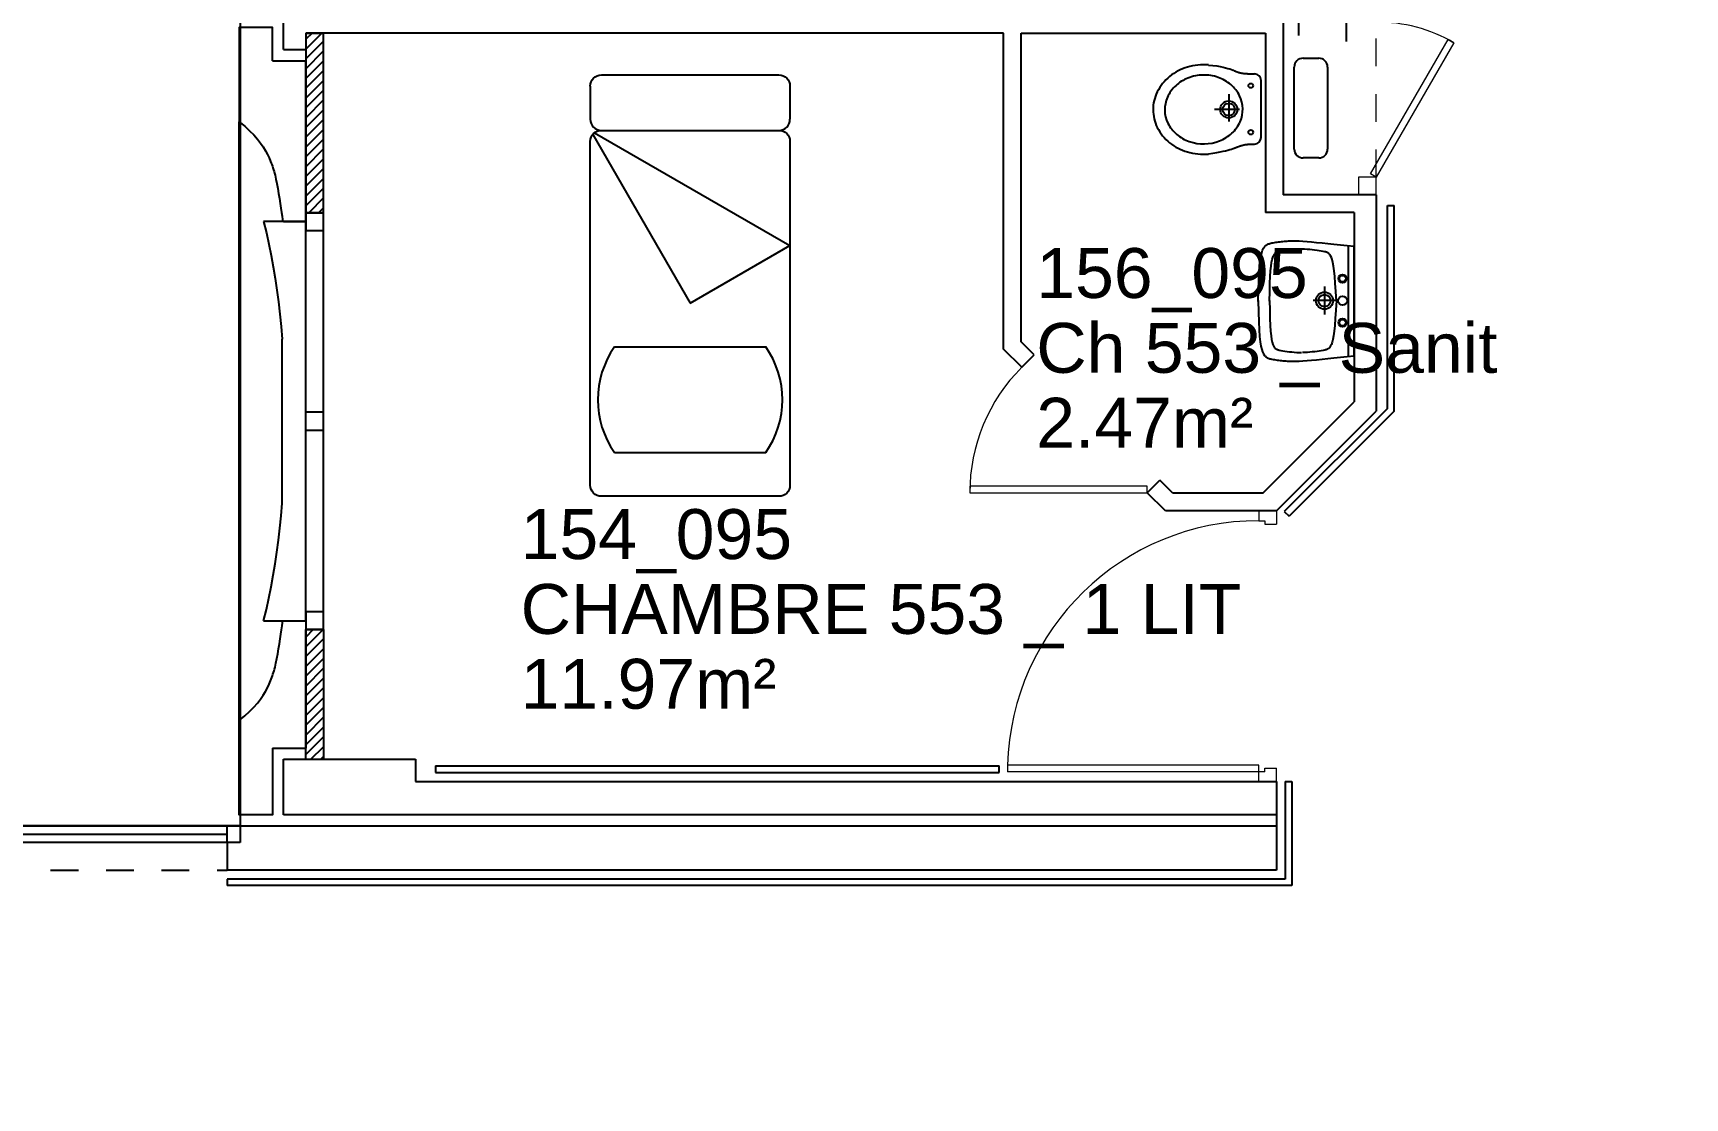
# Model space of a CAD drawing. Header units: metres. Extents: x -5 to 211, y -2 to 116.
# Drawn here: x 151.25 to 158.69, y 91.42 to 96.22 of the extents above; entities that cross this region are included whole.
import ezdxf

# ---------------------------------------------------------------- set-up
doc = ezdxf.new("R2010")
doc.units = ezdxf.units.M
doc.header["$MEASUREMENT"] = 0
doc.linetypes.add('CACHÉ', pattern=[0.25, 0.125, -0.125])
doc.linetypes.add('CONTINU', pattern=[0])
doc.layers.get('0').update_dxf_attribs({"linetype": 'CONTINUOUS'})
for name, color, linetype in [('004 isolation', 7, 'CONTINUOUS'), ('006 sanitaire', 5, 'CONTINUOUS'), ('009 main courante', 171, 'CONTINUOUS'), ('400 Lits', 150, 'CONTINUOUS'), ('A_CHASS', 4, 'CONTINUOUS'), ('A_Etiqu_Local', 8, 'CONTINUOUS'), ('A_MURS_ALÈG', 7, 'CONTINU'), ('A_MURS_CLOI', 7, 'CONTINUOUS'), ('A_MURS_STRU', 7, 'CONTINU'), ('CONTOUR', 54, 'CONTINUOUS')]:
    doc.layers.add(name, color=color, linetype=linetype)
doc.layers.add('A_PORT', color=8, linetype='CONTINUOUS', lineweight=0)
doc.styles.add('Attribut', font='arial.ttf')

# ---------------------------------------------------------------- blocks, each defined once
blk = doc.blocks.new('A_Etiqu_Local')
at = {"style": 'Attribut', "flags": 1}
for tag, p in [('CODE_HOPITAL', (-0.4463, 1.9645)), ('CODE_SITE', (-0.4463, 1.7395)), ('CODE_BATIMENT', (-0.4463, 1.5145)), ('CODE_SECTEUR', (-0.4463, 1.2895)), ('CODE_ETAGE', (-0.4463, 1.0645)), ('NOM_NORMALISE', (-0.4463, -0.843)), ('SECTEUR_ACTIVITE', (-0.4463, -1.068)), ('SOUS_SECTEUR_ACTIVITE', (-0.4463, -1.293)), ('VOLUME', (-0.4463, -1.518)), ('SERVICE', (-0.4463, -1.743)), ('CODE_UG', (-0.4463, -1.968)), ('CODE_UA', (-0.4463, -2.193)), ('CODE_POLE', (-0.4463, -2.418)), ('OCCUPANT_EXTERNE', (-0.4463, -2.643)), ('DISPONIBILITE', (-0.4463, -2.868)), ('ACCES_HANDICAPES', (-0.4463, -3.093)), ('NATURE_SOL', (-0.4463, -3.318)), ('RISQUE_LABORATOIRE', (-0.4463, -3.543)), ('AMIANTE', (-0.4463, -3.768))]:
    blk.add_attdef(tag, p, '', height=0.15, dxfattribs=at)
at = {"layer": 'A_Etiqu_Local', "style": 'Attribut'}
for tag, p in [('CODE_PIECE', (-0.4437, 0.5281)), ('NOM_USAGE', (-0.4437, 0.1906)), ('SURFACE', (-0.4437, -0.1469))]:
    blk.add_attdef(tag, p, '', height=0.225, dxfattribs=at)

msp = doc.modelspace()

# ---------------------------------------------------------------- linework, layer by layer
at = {"layer": '004 isolation', "color": 8, "linetype": 'Continuous'}
for p, q in [((152.5035, 96.2213), (152.4752, 96.193)), ((152.4752, 96.1488), (152.5477, 96.2213)), ((152.4752, 96.2213), (152.5552, 96.2213)), ((152.4752, 96.2213), (152.4752, 95.411)), ((152.5552, 95.411), (152.5552, 96.2213)), ((152.5552, 96.1847), (152.4752, 96.1046)), ((152.4752, 96.0604), (152.5552, 96.1405)), ((152.5552, 96.0962), (152.4752, 96.0162)), ((152.4752, 95.972), (152.5552, 96.052)), ((152.5552, 96.0079), (152.4752, 95.9279)), ((152.4752, 95.8837), (152.5552, 95.9637)), ((152.5552, 95.9195), (152.4752, 95.8395)), ((152.4752, 95.7952), (152.5552, 95.8753)), ((152.5552, 95.8311), (152.4752, 95.7511)), ((152.4752, 95.7069), (152.5552, 95.7869)), ((152.5552, 95.7427), (152.4752, 95.6627)), ((152.4752, 95.6185), (152.5552, 95.6985)), ((152.5552, 95.6543), (152.4752, 95.5743)), ((152.4752, 95.5301), (152.5552, 95.6101)), ((152.5552, 95.5659), (152.4752, 95.4859)), ((152.4752, 95.4417), (152.5552, 95.5217)), ((152.5552, 95.4775), (152.4886, 95.411)), ((152.4752, 95.411), (152.5552, 95.411)), ((152.5328, 95.411), (152.5552, 95.4333)), ((152.5091, 93.5311), (152.4752, 93.4972)), ((152.4752, 93.453), (152.5533, 93.5311)), ((152.4752, 92.9461), (152.4752, 93.5311)), ((152.5552, 93.5311), (152.4752, 93.5311)), ((152.5552, 93.5311), (152.5552, 92.9461)), ((152.5552, 93.4888), (152.4752, 93.4088)), ((152.4752, 93.3646), (152.5552, 93.4446)), ((152.5552, 93.4004), (152.4752, 93.3204)), ((152.4752, 93.2762), (152.5552, 93.3562)), ((152.5552, 93.312), (152.4752, 93.232)), ((152.4752, 93.1879), (152.5552, 93.2679)), ((152.5552, 93.2237), (152.4752, 93.1437)), ((152.4752, 93.0995), (152.5552, 93.1795)), ((152.5552, 93.1353), (152.4752, 93.0553)), ((152.4752, 93.0111), (152.5552, 93.0911)), ((152.5552, 93.0469), (152.4752, 92.9669)), ((152.4987, 92.9461), (152.5552, 93.0027)), ((152.4752, 92.9461), (152.5552, 92.9461)), ((152.5552, 92.9585), (152.5428, 92.9461))]:
    msp.add_line(p, q, dxfattribs=at)
at = {"layer": '006 sanitaire', "color": 8, "linetype": 'Continuous'}
for p, q in [((156.9504, 96.3328), (156.9504, 96.2099)), ((157.1642, 96.2713), (157.1642, 96.1835)), ((156.5448, 96.0767), (156.5641, 96.075)), ((156.5641, 96.075), (156.5813, 96.0729)), ((156.5813, 96.0729), (156.5965, 96.0705)), ((156.5965, 96.0705), (156.6098, 96.0678)), ((156.6098, 96.0678), (156.6215, 96.065)), ((156.6215, 96.065), (156.6316, 96.062)), ((156.6316, 96.062), (156.6404, 96.0591)), ((156.6404, 96.0591), (156.648, 96.0563)), ((156.648, 96.0563), (156.6546, 96.0536)), ((156.6546, 96.0536), (156.6603, 96.0512)), ((156.6603, 96.0512), (156.6629, 96.0501)), ((156.9309, 95.6979), (156.9309, 96.0679)), ((156.9709, 96.1079), (157.0409, 96.1079)), ((157.0809, 96.0679), (157.0809, 95.6979)), ((156.6629, 96.0501), (156.6654, 96.0491)), ((156.6654, 96.0491), (156.6677, 96.0481)), ((156.6677, 96.0481), (156.6699, 96.0472)), ((156.6699, 96.0472), (156.6721, 96.0464)), ((156.6721, 96.0464), (156.6742, 96.0457)), ((156.6742, 96.0457), (156.6762, 96.045)), ((156.6762, 96.045), (156.6783, 96.0443)), ((156.6783, 96.0443), (156.6803, 96.0437)), ((156.6803, 96.0437), (156.6824, 96.0431)), ((156.6824, 96.0431), (156.6845, 96.0426)), ((156.6845, 96.0426), (156.6867, 96.0421)), ((156.6867, 96.0421), (156.6889, 96.0416)), ((156.6889, 96.0416), (156.6912, 96.0412)), ((156.6912, 96.0412), (156.6934, 96.0408)), ((156.6934, 96.0408), (156.6957, 96.0404)), ((156.6957, 96.0404), (156.698, 96.0401)), ((156.698, 96.0401), (156.7003, 96.0398)), ((156.7003, 96.0398), (156.7025, 96.0395)), ((156.7025, 96.0395), (156.7048, 96.0393)), ((156.7048, 96.0393), (156.7092, 96.0388)), ((156.7092, 96.0388), (156.7136, 96.0385)), ((156.7136, 96.0385), (156.7179, 96.0382)), ((156.7179, 96.0382), (156.7221, 96.038)), ((156.7221, 96.038), (156.7264, 96.0378)), ((156.7264, 96.0378), (156.7307, 96.0377)), ((156.7307, 96.0377), (156.7351, 96.0377)), ((156.7351, 96.0377), (156.7395, 96.0376)), ((156.7395, 96.0376), (156.7441, 96.0376)), ((156.7441, 96.0376), (156.7489, 96.0376)), ((156.7489, 96.0376), (156.752, 96.0375)), ((156.7809, 95.7503), (156.7809, 96.0075)), ((156.6351, 95.9449), (156.6351, 95.8228)), ((156.6839, 95.8765), (156.5716, 95.8765)), ((156.5448, 95.6763), (156.5641, 95.6792)), ((156.5641, 95.6792), (156.5813, 95.6821)), ((156.5813, 95.6821), (156.5965, 95.685)), ((156.5965, 95.685), (156.6098, 95.6878)), ((156.6098, 95.6878), (156.6215, 95.6905)), ((156.6215, 95.6905), (156.6316, 95.6932)), ((156.6316, 95.6932), (156.6404, 95.6957)), ((156.6404, 95.6957), (156.648, 95.6981)), ((156.648, 95.6981), (156.6546, 95.7003)), ((156.6546, 95.7003), (156.6603, 95.7023)), ((156.6603, 95.7023), (156.6629, 95.7033)), ((156.6629, 95.7033), (156.6654, 95.7042)), ((156.6654, 95.7042), (156.6677, 95.7051)), ((156.6677, 95.7051), (156.6699, 95.7059)), ((156.6699, 95.7059), (156.6721, 95.7067)), ((156.6721, 95.7067), (156.6742, 95.7075)), ((156.6742, 95.7075), (156.6762, 95.7083)), ((156.6762, 95.7083), (156.6783, 95.709)), ((156.6783, 95.709), (156.6803, 95.7098)), ((156.6803, 95.7098), (156.6824, 95.7105)), ((156.6824, 95.7105), (156.6845, 95.7112)), ((156.6845, 95.7112), (156.6867, 95.7119)), ((156.6867, 95.7119), (156.6889, 95.7127)), ((156.6889, 95.7127), (156.6912, 95.7134)), ((156.6912, 95.7134), (156.6934, 95.714)), ((156.6934, 95.714), (156.6957, 95.7147)), ((156.6957, 95.7147), (156.698, 95.7153)), ((156.698, 95.7153), (156.7003, 95.7159)), ((156.7003, 95.7159), (156.7025, 95.7165)), ((156.7025, 95.7165), (156.7048, 95.717)), ((156.7048, 95.717), (156.7092, 95.7179)), ((156.7092, 95.7179), (156.7136, 95.7186)), ((156.7136, 95.7186), (156.7179, 95.7191)), ((156.7179, 95.7191), (156.7221, 95.7195)), ((156.7221, 95.7195), (156.7264, 95.7198)), ((156.7264, 95.7198), (156.7307, 95.72)), ((156.7307, 95.72), (156.7351, 95.7202)), ((156.7351, 95.7202), (156.7395, 95.7202)), ((156.7395, 95.7202), (156.7441, 95.7202)), ((156.7441, 95.7202), (156.7489, 95.7203)), ((156.7489, 95.7203), (156.752, 95.7204)), ((157.0409, 95.6579), (156.9709, 95.6579)), ((156.7839, 95.2306), (156.7878, 95.2422)), ((156.7878, 95.2422), (156.792, 95.2509)), ((156.792, 95.2509), (156.7965, 95.2575)), ((156.7965, 95.2575), (156.7989, 95.2602)), ((156.7989, 95.2602), (156.8014, 95.2627)), ((156.8014, 95.2627), (156.804, 95.2648)), ((156.804, 95.2648), (156.8069, 95.2667)), ((156.8069, 95.2667), (156.81, 95.2684)), ((156.81, 95.2684), (156.8133, 95.2699)), ((156.8133, 95.2699), (156.817, 95.2712)), ((156.817, 95.2712), (156.821, 95.2724)), ((156.821, 95.2724), (156.8255, 95.2736)), ((156.8255, 95.2736), (156.8303, 95.2746)), ((156.8303, 95.2746), (156.8356, 95.2757)), ((156.8356, 95.2757), (156.8414, 95.2767)), ((156.8414, 95.2767), (156.8474, 95.2776)), ((156.8474, 95.2776), (156.8537, 95.2785)), ((156.8497, 95.2301), (156.852, 95.2313)), ((156.852, 95.2313), (156.8545, 95.2323)), ((156.8537, 95.2785), (156.8601, 95.2794)), ((156.8545, 95.2323), (156.8572, 95.2332)), ((156.8572, 95.2332), (156.8601, 95.234)), ((156.8601, 95.2794), (156.8667, 95.2802)), ((156.8601, 95.234), (156.8633, 95.2348)), ((156.8633, 95.2348), (156.8707, 95.2364)), ((156.8667, 95.2802), (156.8733, 95.281)), ((156.8707, 95.2364), (156.879, 95.238)), ((156.8733, 95.281), (156.8798, 95.2817)), ((156.879, 95.238), (156.8883, 95.2395)), ((156.8798, 95.2817), (156.8862, 95.2823)), ((156.8862, 95.2823), (156.8923, 95.2828)), ((156.8883, 95.2395), (156.8983, 95.2409)), ((156.8923, 95.2828), (156.8983, 95.2833)), ((156.8983, 95.2833), (156.904, 95.2837)), ((156.8983, 95.2409), (156.909, 95.2422)), ((156.904, 95.2837), (156.9096, 95.284)), ((156.909, 95.2422), (156.92, 95.2433)), ((156.9096, 95.284), (156.9152, 95.2842)), ((156.9152, 95.2842), (156.9208, 95.2843)), ((156.92, 95.2433), (156.9314, 95.2443)), ((156.9208, 95.2843), (156.9266, 95.2843)), ((156.9266, 95.2843), (156.9327, 95.2843)), ((156.9314, 95.2443), (156.9429, 95.2452)), ((156.9327, 95.2843), (156.9391, 95.2841)), ((156.9391, 95.2841), (156.9459, 95.2838)), ((156.9429, 95.2452), (156.9545, 95.2458)), ((156.9459, 95.2838), (156.9532, 95.2834)), ((156.9532, 95.2834), (156.9695, 95.2824)), ((156.9545, 95.2458), (156.9658, 95.2462)), ((156.9771, 95.2458), (156.9658, 95.2462)), ((156.9695, 95.2824), (156.9881, 95.2809)), ((156.9886, 95.2452), (156.9771, 95.2458)), ((156.9881, 95.2809), (157.0088, 95.2791)), ((157.0002, 95.2443), (156.9886, 95.2452)), ((157.0115, 95.2433), (157.0002, 95.2443)), ((157.0088, 95.2791), (157.0314, 95.277)), ((157.0226, 95.2422), (157.0115, 95.2433)), ((157.0333, 95.2409), (157.0226, 95.2422)), ((157.0314, 95.277), (157.0559, 95.2746)), ((157.0433, 95.2395), (157.0333, 95.2409)), ((157.0526, 95.238), (157.0433, 95.2395)), ((157.0609, 95.2364), (157.0526, 95.238)), ((157.0559, 95.2746), (157.082, 95.272)), ((157.0682, 95.2348), (157.0609, 95.2364)), ((157.0715, 95.234), (157.0682, 95.2348)), ((157.0744, 95.2332), (157.0715, 95.234)), ((157.0771, 95.2323), (157.0744, 95.2332)), ((157.0796, 95.2313), (157.0771, 95.2323)), ((157.0819, 95.2301), (157.0796, 95.2313)), ((157.082, 95.272), (157.1096, 95.2693)), ((157.1096, 95.2693), (157.1387, 95.2663)), ((157.1387, 95.2663), (157.169, 95.2633)), ((157.169, 95.2633), (157.2004, 95.2602)), ((157.1755, 94.7649), (157.1755, 95.2602)), ((157.2004, 94.7649), (157.2004, 95.2602)), ((156.7725, 95.142), (156.7747, 95.172)), ((156.7747, 95.172), (156.7774, 95.1963)), ((156.7774, 95.1963), (156.7804, 95.2156)), ((156.7804, 95.2156), (156.7839, 95.2306)), ((156.8238, 95.1493), (156.8259, 95.17)), ((156.8259, 95.17), (156.8283, 95.1865)), ((156.8283, 95.1865), (156.8309, 95.1992)), ((156.8309, 95.1992), (156.8339, 95.2089)), ((156.8339, 95.2089), (156.837, 95.2162)), ((156.837, 95.2162), (156.8403, 95.2216)), ((156.8403, 95.2216), (156.842, 95.2238)), ((156.842, 95.2238), (156.8438, 95.2257)), ((156.8438, 95.2257), (156.8456, 95.2274)), ((156.8456, 95.2274), (156.8476, 95.2289)), ((156.8476, 95.2289), (156.8497, 95.2301)), ((157.084, 95.2289), (157.0819, 95.2301)), ((157.0859, 95.2274), (157.084, 95.2289)), ((157.0878, 95.2257), (157.0859, 95.2274)), ((157.0896, 95.2238), (157.0878, 95.2257)), ((157.0913, 95.2216), (157.0896, 95.2238)), ((157.0946, 95.2162), (157.0913, 95.2216)), ((157.0978, 95.2089), (157.0946, 95.2162)), ((157.1009, 95.1992), (157.0978, 95.2089)), ((157.1039, 95.1865), (157.1009, 95.1992)), ((157.1069, 95.17), (157.1039, 95.1865)), ((157.1098, 95.1493), (157.1069, 95.17)), ((156.7694, 95.062), (156.7707, 95.1056)), ((156.7707, 95.1056), (156.7725, 95.142)), ((156.8199, 95.0554), (156.8208, 95.0926)), ((156.8208, 95.0926), (156.8221, 95.1237)), ((156.8221, 95.1237), (156.8238, 95.1493)), ((157.1128, 95.1237), (157.1098, 95.1493)), ((157.1157, 95.0926), (157.1128, 95.1237)), ((157.1186, 95.0554), (157.1157, 95.0926)), ((156.7687, 95.0106), (156.7694, 95.062)), ((156.7687, 95.0145), (156.7694, 94.9631)), ((156.8195, 95.0114), (156.8199, 95.0554)), ((156.8195, 95.0147), (156.8199, 94.9708)), ((157.1179, 95.0145), (157.0158, 95.0145)), ((157.0669, 95.0777), (157.0669, 94.9513)), ((157.1216, 95.0114), (157.1186, 95.0554)), ((157.1216, 95.0147), (157.1186, 94.9708)), ((156.7694, 94.9631), (156.7707, 94.9195)), ((156.8199, 94.9708), (156.8208, 94.9336)), ((156.8208, 94.9336), (156.8221, 94.9024)), ((157.1157, 94.9336), (157.1128, 94.9024)), ((157.1186, 94.9708), (157.1157, 94.9336)), ((156.7707, 94.9195), (156.7725, 94.8831)), ((156.7725, 94.8831), (156.7747, 94.8531)), ((156.8221, 94.9024), (156.8238, 94.8768)), ((156.8238, 94.8768), (156.8259, 94.8561)), ((157.1098, 94.8768), (157.1069, 94.8561)), ((157.1128, 94.9024), (157.1098, 94.8768)), ((156.7747, 94.8531), (156.7774, 94.8288)), ((156.7774, 94.8288), (156.7804, 94.8095)), ((156.7804, 94.8095), (156.7839, 94.7944)), ((156.7839, 94.7944), (156.7878, 94.7829)), ((156.8259, 94.8561), (156.8283, 94.8397)), ((156.8283, 94.8397), (156.8309, 94.8269)), ((156.8309, 94.8269), (156.8339, 94.8172)), ((156.8339, 94.8172), (156.837, 94.81)), ((156.837, 94.81), (156.8403, 94.8045)), ((156.8403, 94.8045), (156.842, 94.8023)), ((156.842, 94.8023), (156.8438, 94.8004)), ((156.8438, 94.8004), (156.8456, 94.7987)), ((156.8456, 94.7987), (156.8476, 94.7973)), ((156.8476, 94.7973), (156.8497, 94.796)), ((156.8497, 94.796), (156.852, 94.7949)), ((156.852, 94.7949), (156.8545, 94.7939)), ((156.8545, 94.7939), (156.8572, 94.793)), ((156.8572, 94.793), (156.8601, 94.7921)), ((156.8601, 94.7921), (156.8633, 94.7913)), ((156.8633, 94.7913), (156.8707, 94.7897)), ((156.8707, 94.7897), (156.879, 94.7882)), ((156.879, 94.7882), (156.8882, 94.7867)), ((156.8882, 94.7867), (156.8982, 94.7853)), ((156.8982, 94.7853), (156.9087, 94.784)), ((157.0334, 94.7853), (157.0229, 94.784)), ((157.0433, 94.7867), (157.0334, 94.7853)), ((157.0526, 94.7882), (157.0433, 94.7867)), ((157.0609, 94.7897), (157.0526, 94.7882)), ((157.0682, 94.7913), (157.0609, 94.7897)), ((157.0715, 94.7921), (157.0682, 94.7913)), ((157.0744, 94.793), (157.0715, 94.7921)), ((157.0771, 94.7939), (157.0744, 94.793)), ((157.0796, 94.7949), (157.0771, 94.7939)), ((157.0819, 94.796), (157.0796, 94.7949)), ((157.084, 94.7973), (157.0819, 94.796)), ((157.0859, 94.7987), (157.084, 94.7973)), ((157.0878, 94.8004), (157.0859, 94.7987)), ((157.0896, 94.8023), (157.0878, 94.8004)), ((157.0913, 94.8045), (157.0896, 94.8023)), ((157.0946, 94.81), (157.0913, 94.8045)), ((157.0978, 94.8172), (157.0946, 94.81)), ((157.1009, 94.8269), (157.0978, 94.8172)), ((157.1039, 94.8397), (157.1009, 94.8269)), ((157.1069, 94.8561), (157.1039, 94.8397)), ((156.7878, 94.7829), (156.792, 94.7742)), ((156.792, 94.7742), (156.7965, 94.7676)), ((156.7965, 94.7676), (156.7989, 94.7649)), ((156.7989, 94.7649), (156.8014, 94.7624)), ((156.8014, 94.7624), (156.804, 94.7603)), ((156.804, 94.7603), (156.8069, 94.7584)), ((156.8069, 94.7584), (156.81, 94.7567)), ((156.81, 94.7567), (156.8133, 94.7552)), ((156.8133, 94.7552), (156.817, 94.7539)), ((156.817, 94.7539), (156.821, 94.7527)), ((156.821, 94.7527), (156.8255, 94.7515)), ((156.8255, 94.7515), (156.8303, 94.7505)), ((156.8303, 94.7505), (156.8356, 94.7494)), ((156.8356, 94.7494), (156.8414, 94.7484)), ((156.8414, 94.7484), (156.8474, 94.7475)), ((156.8474, 94.7475), (156.8537, 94.7466)), ((156.8537, 94.7466), (156.8601, 94.7457)), ((156.8601, 94.7457), (156.8667, 94.7449)), ((156.8667, 94.7449), (156.8733, 94.7441)), ((156.8733, 94.7441), (156.8798, 94.7434)), ((156.8798, 94.7434), (156.8862, 94.7428)), ((156.8862, 94.7428), (156.8923, 94.7423)), ((156.8923, 94.7423), (156.8983, 94.7418)), ((156.8983, 94.7418), (156.904, 94.7414)), ((156.904, 94.7414), (156.9096, 94.7411)), ((156.9087, 94.784), (156.9196, 94.7828)), ((156.9096, 94.7411), (156.9152, 94.7409)), ((156.9152, 94.7409), (156.9208, 94.7408)), ((156.9196, 94.7828), (156.9307, 94.7818)), ((156.9208, 94.7408), (156.9266, 94.7408)), ((156.9266, 94.7408), (156.9327, 94.7408)), ((156.9307, 94.7818), (156.9418, 94.781)), ((156.9327, 94.7408), (156.9391, 94.741)), ((156.9391, 94.741), (156.9459, 94.7413)), ((156.9418, 94.781), (156.9529, 94.7804)), ((156.9459, 94.7413), (156.9532, 94.7417)), ((156.9529, 94.7804), (156.9636, 94.78)), ((156.9532, 94.7417), (156.9695, 94.7427)), ((156.9787, 94.7804), (156.968, 94.78)), ((156.9695, 94.7427), (156.9881, 94.7442)), ((156.9898, 94.781), (156.9787, 94.7804)), ((156.9881, 94.7442), (157.0088, 94.746)), ((157.0009, 94.7818), (156.9898, 94.781)), ((157.012, 94.7828), (157.0009, 94.7818)), ((157.0088, 94.746), (157.0314, 94.7481)), ((157.0229, 94.784), (157.012, 94.7828)), ((157.0314, 94.7481), (157.0559, 94.7504)), ((157.0559, 94.7504), (157.082, 94.753)), ((157.082, 94.753), (157.1096, 94.7558)), ((157.1096, 94.7558), (157.1387, 94.7588)), ((157.1387, 94.7588), (157.169, 94.7618)), ((157.169, 94.7618), (157.2004, 94.7649))]:
    msp.add_line(p, q, dxfattribs=at)
for centre, radius in [((156.7348, 95.9839), 0.0105), ((156.6351, 95.8765), 0.0383), ((156.6351, 95.8765), 0.0276), ((156.7348, 95.774), 0.0105), ((157.1483, 95.114), 0.0189), ((157.1483, 95.114), 0.0144), ((157.0669, 95.0145), 0.0387), ((157.0669, 95.0145), 0.0274), ((157.1483, 95.0145), 0.0204), ((157.1483, 94.915), 0.0189), ((157.1483, 94.915), 0.0144)]:
    msp.add_circle(centre, radius, dxfattribs=at)
for centre, radius, start, end in [((156.5166, 95.8425), 0.2348, 106.69969, 128.97872), ((156.5238, 95.8184), 0.26, 85.53657, 106.69926), ((156.9709, 96.0679), 0.04, 89.99924, 179.99933), ((157.0409, 96.0679), 0.04, 359.99924, 89.99933), ((156.5008, 95.862), 0.2098, 128.97843, 153.48104), ((156.5033, 95.8674), 0.1581, 132.63921, 156.06143), ((156.5155, 95.8542), 0.1761, 111.2818, 132.63944), ((156.5237, 95.8332), 0.1986, 91.18652, 111.28257), ((156.5237, 95.8332), 0.1986, 71.08941, 91.18546), ((156.531, 95.8545), 0.1761, 49.7317, 71.08934), ((156.5426, 95.8682), 0.1581, 26.30986, 49.73207), ((156.7509, 96.0075), 0.03, 359.99998, 87.81648), ((156.4738, 95.8755), 0.1796, 153.48107, 179.99958), ((156.4846, 95.8757), 0.1377, 156.06169, 206.3221), ((156.5609, 95.8773), 0.1377, 336.06262, 26.28815), ((156.473, 95.8755), 0.1787, 179.99999, 206.62297), ((156.4981, 95.8881), 0.2069, 206.62296, 231.33762), ((156.5029, 95.8848), 0.1581, 206.3097, 229.73192), ((156.5146, 95.8985), 0.1761, 229.7317, 251.08934), ((156.5301, 95.8988), 0.1761, 291.2818, 312.63944), ((156.5423, 95.8856), 0.1581, 312.63901, 336.06122), ((156.5138, 95.9077), 0.232, 231.3375, 253.77953), ((156.5215, 95.9342), 0.2596, 253.7793, 274.98039), ((156.5219, 95.9198), 0.1986, 251.08941, 291.29174), ((156.7509, 95.7503), 0.03, 272.18353, 359.99998), ((156.9709, 95.6979), 0.04, 179.99924, 269.99933), ((157.0409, 95.6979), 0.04, 270.00077, 0.00066)]:
    msp.add_arc(centre, radius, start, end, dxfattribs=at)
at = {"layer": '009 main courante', "color": 8, "linetype": 'Continuous'}
for p, q in [((157.3504, 95.4437), (157.3804, 95.4437)), ((157.3504, 94.5277), (157.3504, 95.4437)), ((157.3804, 94.5153), (157.3804, 95.4437)), ((157.3504, 94.5277), (156.8858, 94.0631)), ((157.3804, 94.5153), (156.907, 94.0419)), ((156.8858, 94.0631), (156.907, 94.0419)), ((153.0602, 92.9161), (155.6004, 92.9161)), ((153.0602, 92.9161), (153.0602, 92.8861)), ((153.0602, 92.8861), (155.6004, 92.8861)), ((155.6004, 92.8861), (155.6004, 92.9161)), ((156.8904, 92.8461), (156.8904, 92.4061)), ((156.8904, 92.8461), (156.9204, 92.8461)), ((156.9204, 92.8461), (156.9204, 92.3761)), ((156.8904, 92.4061), (152.1202, 92.4061)), ((152.1202, 92.4061), (152.1202, 92.3761)), ((156.9204, 92.3761), (152.1202, 92.3761))]:
    msp.add_line(p, q, dxfattribs=at)
at = {"layer": '400 Lits', "color": 8, "linetype": 'Continuous'}
for p, q in [((153.7576, 95.9822), (153.7576, 95.8322)), ((154.6576, 95.9822), (154.6576, 95.8322)), ((153.7685, 95.7633), (154.2076, 95.0027)), ((153.7765, 95.7713), (154.6576, 95.2626)), ((153.8076, 95.7822), (154.6076, 95.7822)), ((154.2076, 95.0027), (154.6576, 95.2626)), ((153.8669, 94.806), (154.5484, 94.806)), ((153.8669, 94.3289), (154.5484, 94.3289))]:
    msp.add_line(p, q, dxfattribs=at)
for points in [[(153.7576, 95.9822, -0.414214), (153.8076, 96.0322), (154.6076, 96.0322, -0.414214), (154.6576, 95.9822)], [(153.7576, 95.8322, 0.414213), (153.8076, 95.7822), (154.6076, 95.7822, 0.414214), (154.6576, 95.8322)], [(153.7576, 95.7322, -0.414214), (153.8076, 95.7822), (154.6076, 95.7822, -0.414214), (154.6576, 95.7322)], [(154.6576, 95.7324), (154.6576, 94.1822, -0.414213), (154.6076, 94.1322), (153.8076, 94.1322, -0.414214), (153.7576, 94.1822), (153.7576, 95.7324)]]:
    msp.add_lwpolyline(points, format="xyb", dxfattribs=at)
for start, end in [(145.00777, 214.99254), (325.00791, 34.99193)]:
    msp.add_arc((154.2076, 94.5675), 0.416, start, end, dxfattribs=at)
at = {"layer": 'A_CHASS', "color": 8, "linetype": 'Continuous'}
for p, q in [((152.5552, 93.6111), (152.5552, 95.331)), ((150.3854, 92.6086), (152.1202, 92.6086))]:
    msp.add_line(p, q, dxfattribs=at)
for points in [[(152.2852, 93.571), (152.4752, 93.571), (152.4752, 95.371), (152.2852, 95.371)], [(152.5552, 94.511), (152.4752, 94.511)], [(152.4752, 94.431), (152.5552, 94.431)], [(152.1802, 92.5711), (150.3254, 92.5711), (150.3254, 92.6461), (152.1802, 92.6461)], [(152.1202, 92.5711), (152.1202, 92.6461)], [(152.1802, 92.6461), (152.1802, 92.5711)]]:
    msp.add_lwpolyline(points, dxfattribs=at)
at = {"layer": 'A_MURS_ALÈG', "color": 8, "ltscale": 200}
for p, q in [((152.1752, 93.1211), (152.1752, 95.821)), ((152.3686, 94.1016), (152.3686, 94.8404))]:
    msp.add_line(p, q, dxfattribs=at)
for points in [[(152.2852, 95.371), (152.2977, 95.3198), (152.309, 95.2688), (152.3194, 95.2177), (152.3287, 95.1663), (152.3372, 95.1145), (152.3449, 95.0619), (152.3518, 95.0084), (152.358, 94.9538), (152.3636, 94.8979), (152.3686, 94.8404)], [(152.2852, 93.571), (152.2977, 93.6221), (152.309, 93.6731), (152.3194, 93.7242), (152.3287, 93.7756), (152.3372, 93.8275), (152.3449, 93.88), (152.3518, 93.9335), (152.358, 93.9881), (152.3636, 94.0441), (152.3686, 94.1016)]]:
    msp.add_lwpolyline(points, dxfattribs=at)
at = {"layer": 'A_MURS_CLOI', "color": 8, "linetype": 'Continuous'}
for p, q in [((156.8809, 97.0513), (156.8809, 95.4913)), ((155.6204, 96.2213), (152.4752, 96.2213)), ((155.6204, 94.7959), (155.6204, 96.2213)), ((155.7004, 94.8291), (155.7004, 96.2213)), ((155.7004, 96.2213), (156.8009, 96.2213)), ((156.8009, 96.2213), (156.8009, 95.4113)), ((157.3004, 95.4913), (156.8809, 95.4913)), ((157.3004, 95.4913), (157.3004, 94.5159)), ((157.2004, 95.4113), (156.8009, 95.4113)), ((157.2004, 95.4113), (157.2004, 94.5573)), ((155.7026, 94.7138), (155.6204, 94.7959)), ((155.7591, 94.7703), (155.7004, 94.8291)), ((155.7026, 94.7138), (155.7591, 94.7703)), ((156.789, 94.1459), (157.2004, 94.5573)), ((156.8504, 94.0659), (157.3004, 94.5159)), ((156.2682, 94.1481), (156.3248, 94.2046)), ((156.3835, 94.1459), (156.3248, 94.2046)), ((156.3504, 94.0659), (156.2682, 94.1481)), ((156.789, 94.1459), (156.3835, 94.1459)), ((156.8504, 94.0659), (156.3504, 94.0659))]:
    msp.add_line(p, q, dxfattribs=at)
for points in [[(152.4752, 95.331), (152.5552, 95.331), (152.5552, 95.411), (152.4752, 95.411)], [(152.4752, 93.5311), (152.5552, 93.5311), (152.5552, 93.6111), (152.4752, 93.6111)]]:
    msp.add_lwpolyline(points, close=True, dxfattribs=at)
at = {"layer": 'A_MURS_STRU', "color": 8, "linetype": 'Continuous'}
for p, q in [((152.3752, 96.1467), (152.3752, 96.3964)), ((152.3752, 96.1467), (152.4752, 96.1467)), ((152.3252, 96.0961), (152.4752, 96.0961)), ((152.4752, 95.371), (152.4752, 96.0961)), ((152.3752, 95.371), (152.4752, 95.371)), ((152.3752, 93.5711), (152.4752, 93.5711)), ((152.4752, 93.5711), (152.4752, 92.9961)), ((152.3252, 92.9961), (152.4752, 92.9961)), ((152.3752, 92.9461), (152.9702, 92.9461)), ((152.3752, 92.6961), (152.3752, 92.9461)), ((152.9702, 92.9461), (152.9702, 92.8461)), ((152.9702, 92.8461), (156.8504, 92.8461)), ((156.8504, 92.8461), (156.8504, 92.4461)), ((156.8504, 92.6961), (152.3752, 92.6961)), ((152.1202, 92.5711), (152.1202, 92.4461)), ((156.8504, 92.4461), (152.1202, 92.4461))]:
    msp.add_line(p, q, dxfattribs=at)
at = {"layer": 'A_MURS_STRU', "color": 8, "linetype": 'CACHÉ'}
msp.add_line((150.3254, 92.4461), (152.1202, 92.4461), dxfattribs=at)
at = {"layer": 'A_MURS_STRU', "color": 8, "linetype": 'Continuous'}
for points in [[(152.3252, 96.0961), (152.3252, 96.246), (152.1752, 96.246), (152.1752, 95.821)], [(152.1752, 95.821), (152.2001, 95.8006), (152.2218, 95.7808), (152.2407, 95.7616), (152.2571, 95.743), (152.2711, 95.7249), (152.2831, 95.7074), (152.2933, 95.6904), (152.3021, 95.6739), (152.3096, 95.658), (152.3162, 95.6426), (152.3162, 95.6426), (152.3192, 95.6351), (152.3221, 95.6277), (152.3248, 95.6202), (152.3274, 95.6127), (152.3298, 95.605), (152.3322, 95.5971), (152.3345, 95.589), (152.3367, 95.5805), (152.3388, 95.5716), (152.341, 95.5622), (152.341, 95.5622), (152.3451, 95.542), (152.349, 95.5202), (152.3528, 95.4975), (152.3564, 95.4747), (152.3598, 95.4523), (152.3629, 95.4311), (152.3657, 95.4117), (152.3683, 95.3947), (152.3705, 95.3809), (152.3724, 95.3709)], [(152.1752, 93.1211), (152.2001, 93.1415), (152.2218, 93.1612), (152.2407, 93.1804), (152.2571, 93.1991), (152.2711, 93.2172), (152.2831, 93.2347), (152.2933, 93.2517), (152.3021, 93.2682), (152.3096, 93.2841), (152.3162, 93.2995), (152.3162, 93.2995), (152.3192, 93.307), (152.3221, 93.3144), (152.3248, 93.3219), (152.3274, 93.3294), (152.3298, 93.3371), (152.3322, 93.3449), (152.3345, 93.3531), (152.3367, 93.3616), (152.3388, 93.3705), (152.341, 93.3799), (152.341, 93.3799), (152.3451, 93.4001), (152.349, 93.4219), (152.3528, 93.4446), (152.3564, 93.4674), (152.3598, 93.4898), (152.3629, 93.511), (152.3657, 93.5304), (152.3683, 93.5474), (152.3705, 93.5612), (152.3724, 93.5712)], [(152.3252, 92.9961), (152.3252, 92.6961), (152.1752, 92.6961), (152.1752, 93.1211)], [(152.1802, 92.6461), (156.8504, 92.6461)]]:
    msp.add_lwpolyline(points, dxfattribs=at)
at = {"layer": 'A_PORT', "color": 8, "linetype": 'CACHÉ'}
msp.add_line((157.3004, 95.5713), (157.3004, 96.9713), dxfattribs=at)
at = {"layer": 'A_PORT', "color": 8, "linetype": 'Continuous'}
for p, q in [((157.2744, 95.5863), (157.6244, 96.1925)), ((157.6504, 96.1775), (157.3004, 95.5713)), ((157.6244, 96.1925), (157.6504, 96.1775)), ((157.3004, 95.5713), (157.2204, 95.5713)), ((157.2204, 95.5713), (157.2204, 95.4913)), ((157.3004, 95.5713), (157.2744, 95.5863)), ((157.3004, 95.4913), (157.3004, 95.5713)), ((157.2204, 95.4913), (157.3004, 95.4913)), ((156.2682, 94.1781), (155.4682, 94.1781)), ((155.4682, 94.1781), (155.4682, 94.1481)), ((155.4682, 94.1481), (156.2682, 94.1481)), ((156.2682, 94.1481), (156.2682, 94.1781)), ((156.8504, 94.0659), (156.7704, 94.0659)), ((156.7704, 94.0659), (156.7704, 94.022)), ((156.8504, 94.0659), (156.8504, 94.006)), ((156.7704, 94.022), (156.7982, 94.022)), ((156.7982, 94.022), (156.7982, 94.006)), ((156.7982, 94.006), (156.8504, 94.006)), ((156.7704, 92.92), (155.6388, 92.92)), ((155.6388, 92.92), (155.6388, 92.89)), ((156.7982, 92.89), (155.6388, 92.89)), ((156.7704, 92.8461), (156.7704, 92.92)), ((156.7982, 92.906), (156.8504, 92.906)), ((156.7982, 92.89), (156.7982, 92.906)), ((156.8504, 92.8461), (156.8504, 92.906)), ((156.8504, 92.8461), (156.7704, 92.8461))]:
    msp.add_line(p, q, dxfattribs=at)
for centre, radius, start, end in [((157.3004, 95.5713), 0.7, 59.99999, 90), ((156.2682, 94.1481), 0.8, 134.99999, 179.99999), ((156.7704, 92.89), 1.132, 90, 178.48138)]:
    msp.add_arc(centre, radius, start, end, dxfattribs=at)
at = {"layer": 'CONTOUR', "color": 8}
msp.add_lwpolyline([(167.2905, 74.5461), (167.2905, 92.6961), (175.9799, 92.6961), (175.9799, 114.2961), (168.8499, 114.2961), (168.8499, 113.5461), (167.0999, 113.5461), (167.0999, 115.9463), (152.4999, 115.9461), (152.4999, 108.7461), (153.2002, 108.7461), (153.2002, 106.9961), (152.1802, 106.9961), (152.1802, 92.6461), (143.8002, 92.6462), (143.8002, 78.0461)], dxfattribs=at)

# ---------------------------------------------------------------- block references
at = {"layer": 'A_Etiqu_Local', "color": 8}
ref = msp.add_blockref('A_Etiqu_Local', (156.2115, 94.4983), dxfattribs=at)
ref.add_attrib('CODE_PIECE', '156_095', (155.7678, 95.0264), dxfattribs={"height": 0.225, "style": 'Attribut'})
ref.add_attrib('NOM_USAGE', 'Ch 553 _ Sanit', (155.7678, 94.6889), dxfattribs={"height": 0.225, "style": 'Attribut'})
ref.add_attrib('SURFACE', '2.47m²', (155.7678, 94.3514), dxfattribs={"height": 0.225, "style": 'Attribut'})
ref = msp.add_blockref('A_Etiqu_Local', (153.8873, 93.3209), dxfattribs=at)
ref.add_attrib('CODE_PIECE', '154_095', (153.4436, 93.849), dxfattribs={"height": 0.225, "style": 'Attribut'})
ref.add_attrib('NOM_USAGE', 'CHAMBRE 553 _ 1 LIT', (153.4436, 93.5115), dxfattribs={"height": 0.225, "style": 'Attribut'})
ref.add_attrib('SURFACE', '11.97m²', (153.4436, 93.174), dxfattribs={"height": 0.225, "style": 'Attribut'})

doc.saveas('drawing.dxf')
